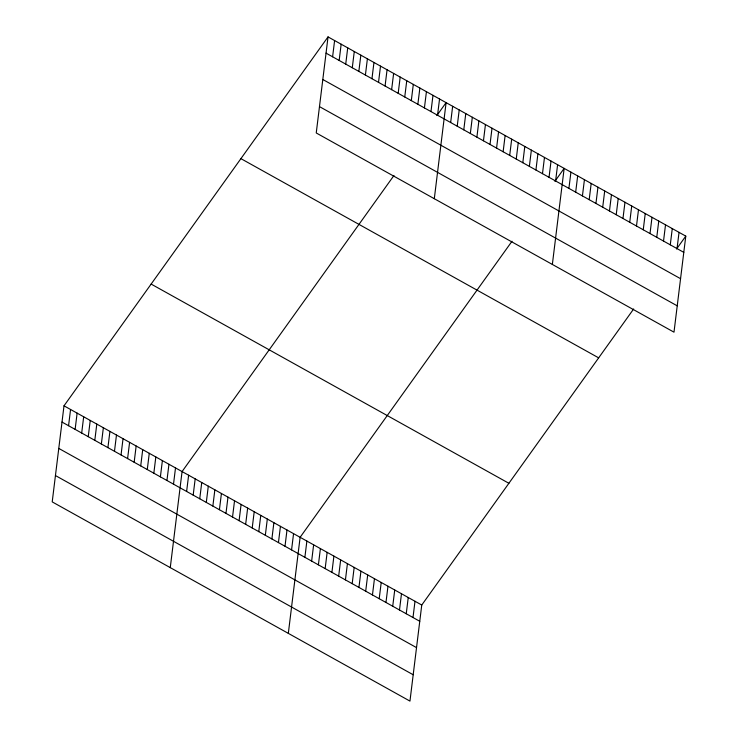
<?xml version="1.0" encoding="UTF-8"?>
<svg xmlns="http://www.w3.org/2000/svg" width="738" height="738" viewBox="0 0 738 738"><rect width="100%" height="100%" fill="white"/><g stroke="black" fill="none" stroke-linecap="round" stroke-linejoin="round"><path stroke-width="1.11" d="M328.041 36.9L316.242 132.969L673.997 332.174L685.786 236.114L328.041 36.9L64.003 405.826L52.214 501.886L409.959 701.1L421.758 605.031L633.647 308.973M68.569 425.725L70.562 409.47M75.128 429.378L77.121 413.123M81.687 433.031L83.68 416.776M88.246 436.684L90.239 420.429M94.805 440.337L96.798 424.082M101.364 443.981L103.357 427.736M107.923 447.634L109.916 431.389M114.482 451.287L116.475 435.042M121.041 454.94L123.034 438.695M127.6 458.593L129.593 442.348M134.159 462.246L136.152 446.001M140.718 465.899L142.711 449.645M147.277 469.553L149.27 453.298M153.836 473.206L155.829 456.951M160.395 476.859L162.388 460.604M166.954 480.503L168.947 464.257M173.513 484.156L175.506 467.91M170.266 567.633L182.065 471.564L393.954 175.506M186.622 491.462L188.624 475.217M193.181 495.115L195.183 478.87M199.74 498.768L201.742 482.523M206.299 502.421L208.3 486.167M212.858 506.074L214.859 489.82M219.417 509.727L221.418 493.473M225.976 513.38L227.977 497.126M232.535 517.024L234.536 500.779M239.094 520.677L241.095 504.432M245.653 524.331L247.654 508.085M252.211 527.984L254.204 511.738M258.77 531.637L260.763 515.392M265.329 535.29L267.322 519.045M271.888 538.943L273.881 522.688M332.607 56.798L334.6 40.553M278.447 542.596L280.44 526.342M339.166 60.451L341.159 44.206M285.006 546.249L286.999 529.995M345.725 64.105L347.718 47.859M291.565 549.902L293.558 533.648M352.284 67.758L354.277 51.512M288.327 633.37L300.117 537.301L512.006 241.243M358.843 71.411L360.836 55.165M304.886 557.31L306.879 541.065M365.402 75.064L367.395 58.809M311.639 561.074L313.632 544.828M371.961 78.717L373.954 62.462M318.401 564.838L320.393 548.592M378.52 82.37L380.513 66.116M325.154 568.601L327.146 552.356M385.07 86.023L387.072 69.769M331.916 572.365L333.908 556.12M391.629 89.667L393.631 73.422M338.668 576.129L340.661 559.874M398.188 93.32L400.19 77.075M345.43 579.893L347.423 563.638M404.747 96.973L406.749 80.728M411.306 100.626L413.308 84.381M352.183 583.657L354.175 567.402M417.865 104.279L419.867 88.034M358.945 587.42L360.937 571.166M424.424 107.933L426.426 91.687M365.697 591.184L367.699 574.93M430.983 111.586L432.985 95.331M372.459 594.939L374.452 578.693M437.542 115.239L439.544 98.984M379.212 598.702L381.214 582.457M434.304 198.707L446.103 102.637L436.859 115.552M385.974 602.466L387.967 586.221M450.66 122.545L452.652 106.29M392.727 606.23L394.729 589.985M457.219 126.189L459.211 109.944M399.489 609.994L401.481 593.749M463.778 129.842L465.77 113.597M406.241 613.758L408.243 597.503M470.337 133.495L472.329 117.25M413.003 617.521L414.996 601.267M476.896 137.148L478.888 120.903M483.455 140.801L485.447 124.556M490.014 144.454L492.006 128.209M496.573 148.107L498.565 131.853M503.131 151.76L505.124 135.506M509.69 155.414L511.683 139.159M516.249 159.067L518.242 142.812M522.808 162.72L524.801 146.465M529.367 166.364L531.36 150.118M535.926 170.017L537.919 153.772M542.485 173.67L544.478 157.425M549.044 177.323L551.037 161.078M555.603 180.976L557.596 164.731M552.356 264.444L564.155 168.384L554.911 181.29M568.915 188.393L570.917 172.138M575.677 192.157L577.67 175.902M582.43 195.921L584.431 179.666M589.192 199.684L591.184 183.43M595.944 203.439L597.946 187.194M602.706 207.203L604.699 190.958M609.459 210.967L611.461 194.721M616.221 214.73L618.213 198.485M622.973 218.494L624.975 202.249M629.735 222.258L631.728 206.013M636.488 226.022L638.49 209.767M643.25 229.786L645.243 213.531M650.012 233.549L652.005 217.295M656.765 237.313L658.757 221.059M663.527 241.068L665.519 224.822M670.279 244.831L672.272 228.586M677.041 248.595L679.034 232.35M676.552 249.02L685.786 236.114M326.048 53.145L683.794 252.359M322.81 79.492L680.565 278.696M319.48 106.623L677.226 305.836M240.911 158.642L598.656 357.856M151.133 284.075L508.888 483.289M64.003 405.826L421.758 605.031M62.01 422.071L419.756 621.285M58.772 448.409L416.527 647.623M55.442 475.549L413.197 674.763"/></g></svg>
